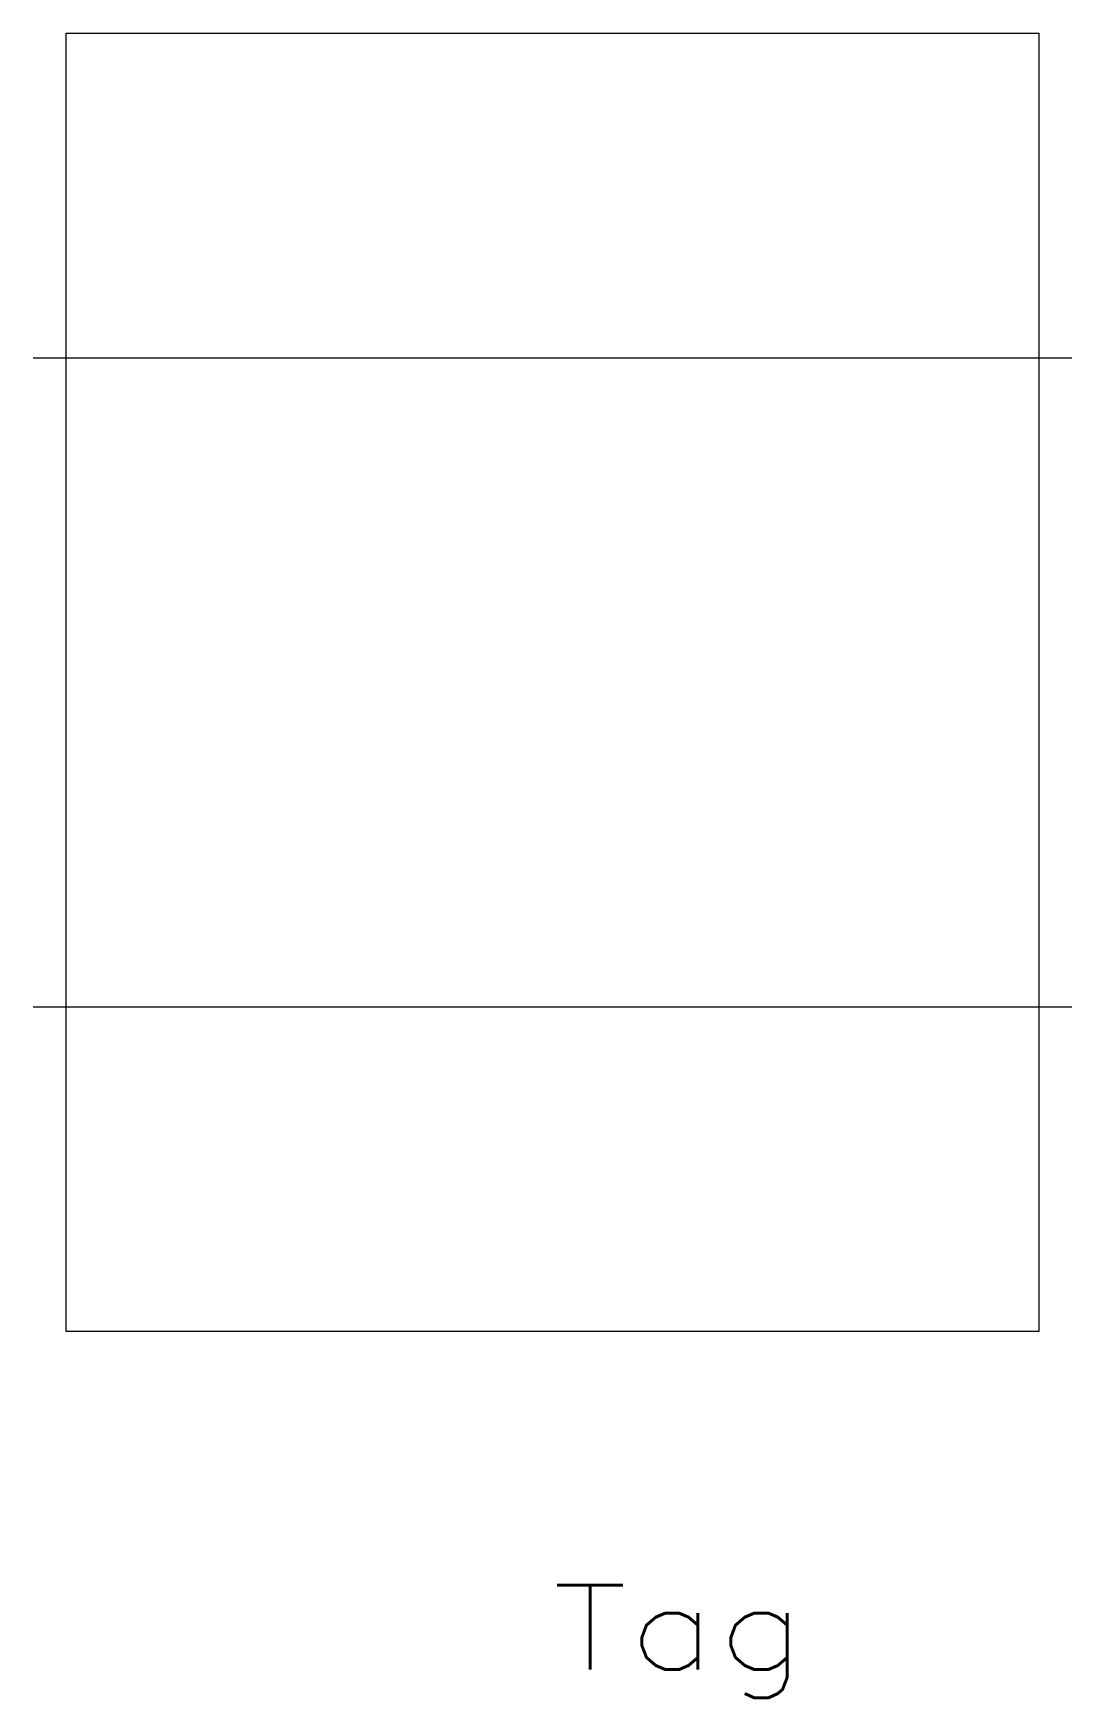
# Model space of a CAD drawing. Header units: inches. Extents: x -7.8 to 7.9, y -15.2 to 9.8.
import ezdxf
from ezdxf.enums import TextEntityAlignment as Align

# ---------------------------------------------------------------- set-up
doc = ezdxf.new("R2010")
doc.units = ezdxf.units.IN
doc.header["$MEASUREMENT"] = 0
doc.layers.get('0').update_dxf_attribs({"lineweight": 0})
doc.styles.add('_TCW_TXTSTY_1', font='TXT.SHX')

msp = doc.modelspace()

# ---------------------------------------------------------------- linework, layer by layer
at = {"linetype": 'Continuous'}
for p, q in [((-7.264, 9.814), (-7.264, -9.703)), ((-7.264, 9.814), (7.373, 9.814)), ((0.055, 9.814), (0.055, 9.814)), ((7.373, -9.703), (7.373, 9.814)), ((-7.752, 4.934), (7.861, 4.934)), ((-7.752, -4.824), (7.861, -4.824)), ((-7.264, -9.703), (7.373, -9.703))]:
    msp.add_line(p, q, dxfattribs=at)

# ---------------------------------------------------------------- texts
at = {"color": 7, "linetype": 'Continuous', "style": '_TCW_TXTSTY_1', "width": 1.166667}
msp.add_text('Tag', height=1.27, dxfattribs=at).set_placement((0.055, -14.788), (3.865, -14.788), align=Align.FIT)

doc.saveas('drawing.dxf')
